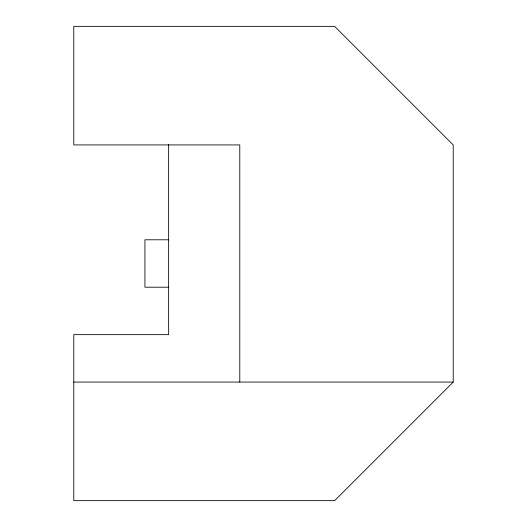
<?xml version="1.0" encoding="UTF-8"?>
<svg xmlns="http://www.w3.org/2000/svg" width="527" height="527" viewBox="0 0 527 527"><rect width="100%" height="100%" fill="white"/><g stroke="black" fill="none" stroke-linecap="round" stroke-linejoin="round"><path stroke-width="0.79" d="M239.785 382.075L239.785 144.925L73.78 144.925L73.78 26.35L334.645 26.35L453.22 144.925L453.22 382.075L334.645 500.65L73.78 500.65L73.78 334.645L168.64 334.645L168.64 144.563M168.64 239.785L144.925 239.785L144.925 287.215L168.64 287.215M73.78 382.075L453.22 382.075"/></g></svg>
